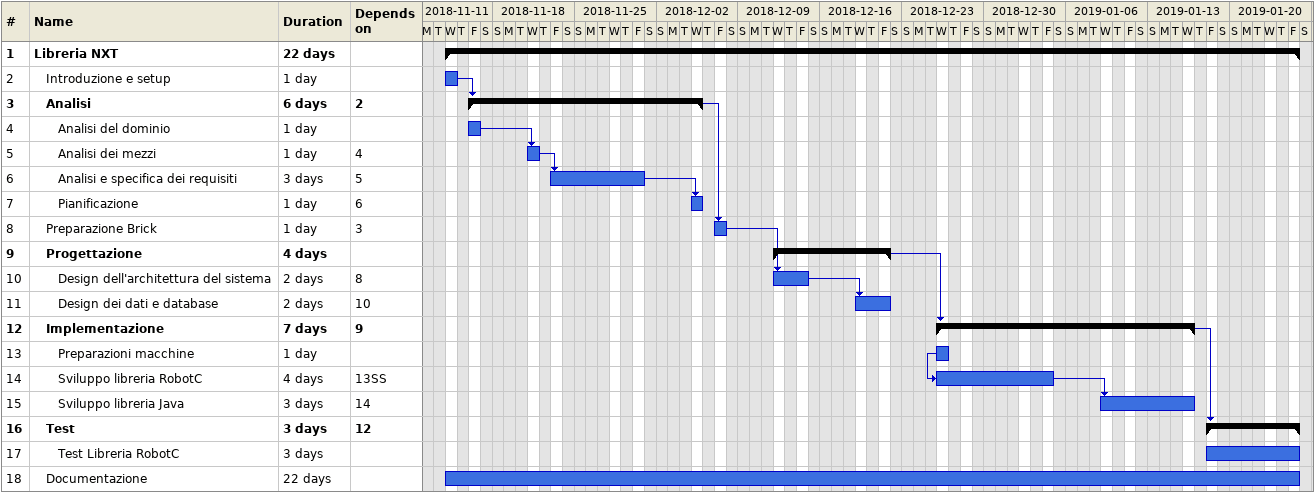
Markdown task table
| ID | Level | Task | Duration | Start | Finish | Predecessors |
|---|---|---|---|---|---|---|
| 1 | 1 | **Libreria NXT** | 22d | 2018-11-14 | 2019-01-25 |  |
| 2 | 2 | Introduzione e setup | 1d | 2018-11-14 | 2018-11-14 |  |
| 3 | 2 | **Analisi** | 6d | 2018-11-16 | 2018-12-05 | 2 |
| 4 | 3 | Analisi del dominio | 1d | 2018-11-16 | 2018-11-16 |  |
| 5 | 3 | Analisi dei mezzi | 1d | 2018-11-21 | 2018-11-21 | 4 |
| 6 | 3 | Analisi e specifica dei requisiti | 3d | 2018-11-23 | 2018-11-30 | 5 |
| 7 | 3 | Pianificazione | 1d | 2018-12-05 | 2018-12-05 | 6 |
| 8 | 2 | Preparazione Brick | 1d | 2018-12-07 | 2018-12-07 | 3 |
| 9 | 2 | **Progettazione** | 4d | 2018-12-12 | 2018-12-21 |  |
| 10 | 3 | Design dell'architettura del sistema | 2d | 2018-12-12 | 2018-12-14 | 8 |
| 11 | 3 | Design dei dati e database | 2d | 2018-12-19 | 2018-12-21 | 10 |
| 12 | 2 | **Implementazione** | 7d | 2018-12-26 | 2019-01-16 | 9 |
| 13 | 3 | Preparazioni macchine | 1d | 2018-12-26 | 2018-12-26 |  |
| 14 | 3 | Sviluppo libreria RobotC | 4d | 2018-12-26 | 2019-01-04 | 13SS |
| 15 | 3 | Sviluppo libreria Java | 3d | 2019-01-09 | 2019-01-16 | 14 |
| 16 | 2 | **Test** | 3d | 2019-01-18 | 2019-01-25 | 12 |
| 17 | 3 | Test Libreria RobotC | 3d | 2019-01-18 | 2019-01-25 |  |
| 18 | 2 | Documentazione | 22d | 2018-11-14 | 2019-01-25 |  |
